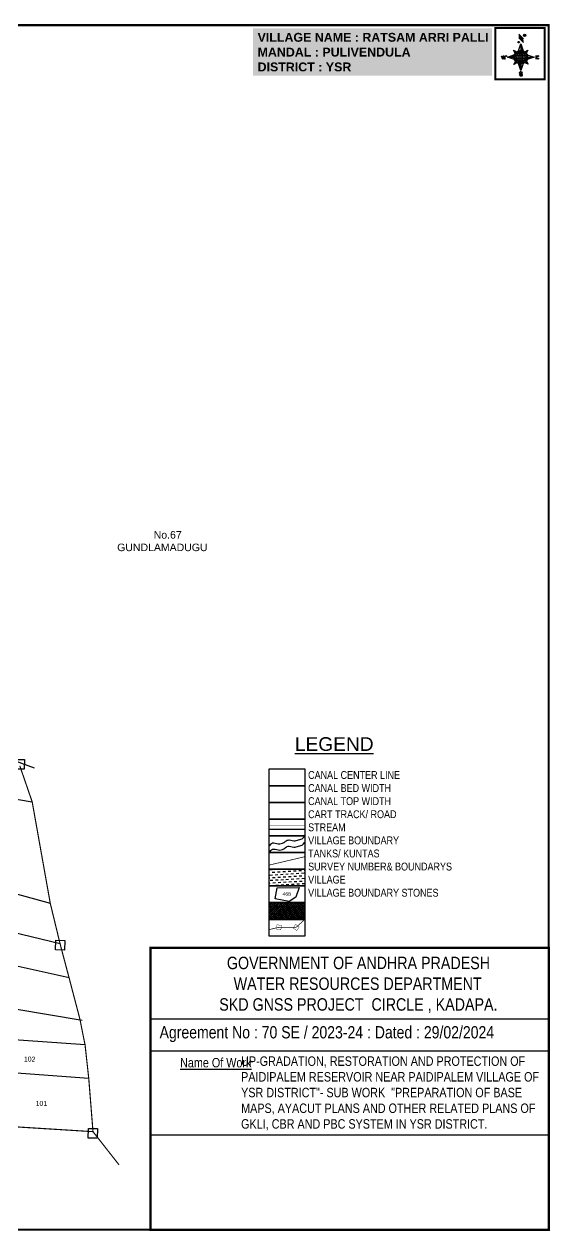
# Model space of a CAD drawing. Header units: millimetres. Extents: x 199975 to 224841, y 1596601 to 1602941.
# Drawn here: x 202704 to 204091, y 1599132 to 1602316 of the extents above; entities that cross this region are included whole.
import ezdxf
from ezdxf.enums import TextEntityAlignment as Align

# ---------------------------------------------------------------- set-up
doc = ezdxf.new("R2010")
doc.units = ezdxf.units.MM
doc.linetypes.add('ACAD_ISO02W100', pattern=[15, 12, -3])
for name, color, linetype in [('bord', 1, 'Continuous'), ('FRAME 025', 7, 'Continuous'), ('PLOT', 7, 'Continuous'), ('PLOT NO', 7, 'Continuous'), ('ROAD', 1, 'Continuous'), ('ROADS', 1, 'Continuous'), ('TABLE', 7, 'Continuous'), ('tank', 4, 'Continuous'), ('TEXT', 1, 'Continuous'), ('TITLEBLOCK', 7, 'Continuous'), ('VILLAGE', 7, 'Continuous'), ('VILLAGE BOUNDARY', 5, 'Continuous'), ('VILLAGE BOUNDARY STONES', 1, 'Continuous'), ('VILLAGE BOUNDRY', 5, 'Continuous'), ('VILLAGE STONES', 240, 'Continuous')]:
    doc.layers.add(name, color=color, linetype=linetype)
doc.styles.add('A', font='arial.ttf')
doc.styles.add('ARIALN', font='ARIALN.TTF')
doc.styles.get("Standard").update_dxf_attribs({"font": 'arial.ttf'})
doc.linetypes.add('DOTS', pattern='A,1e-06,-3,["●",Standard,S=3,R=0,X=-1.25,Y=-1.25],-3', length=6.000001)
pattern_1 = [(267.297113149, (-8720374.938, 50637915.138), (10.5367255337, -0.497431438), [])]
pattern_2 = [(357.297113149, (-8720374.938, 50637915.138), (0.497431438, 10.5367255337), [])]

# ---------------------------------------------------------------- blocks, each defined once
blk = doc.blocks.new('*X13')
at = {"color": 0, "linetype": 'Continuous'}
for p, q in [((6321.6, 240.5), (6322.3, 241.2)), ((6321.6, 240.3), (6322.3, 241)), ((6321.6, 240.1), (6322.3, 240.8)), ((6321.6, 239.9), (6322.4, 240.7)), ((6321.6, 239.8), (6322.4, 240.6)), ((6321.6, 239.6), (6322.5, 240.5)), ((6321.6, 239.4), (6322.5, 240.3)), ((6321.6, 239.2), (6322.6, 240.2)), ((6321.7, 239.1), (6322.6, 240.1)), ((6321.8, 240.8), (6322.4, 241.4)), ((6321.8, 239), (6322.7, 240)), ((6321.8, 239), (6322.8, 239.9)), ((6321.9, 238.9), (6322.9, 239.8)), ((6322, 238.8), (6323, 239.7)), ((6322.1, 241.3), (6322.4, 241.6)), ((6322.1, 238.7), (6323.1, 239.6)), ((6322.2, 238.6), (6323.1, 239.6)), ((6322.3, 238.5), (6323.2, 239.5)), ((6322.4, 238.5), (6323.3, 239.4)), ((6322.5, 238.4), (6323.4, 239.3)), ((6322.7, 238.4), (6323.6, 239.3)), ((6322.8, 238.3), (6323.7, 239.2)), ((6322.9, 238.3), (6323.8, 239.1)), ((6323.1, 238.2), (6323.9, 239.1)), ((6323.2, 238.2), (6324, 239)), ((6323.3, 238.2), (6324.2, 239)), ((6323.5, 238.1), (6324.3, 238.9)), ((6323.7, 238.1), (6324.4, 238.9)), ((6323.8, 238.1), (6324.6, 238.8)), ((6324.1, 238.2), (6324.7, 238.8)), ((6324.3, 238.3), (6324.9, 238.8)), ((6324.6, 238.3), (6325.1, 238.8)), ((6324.8, 238.4), (6325.2, 238.8)), ((6325.1, 238.5), (6325.4, 238.8)), ((6325.4, 238.6), (6325.6, 238.8))]:
    blk.add_line(p, q, dxfattribs=at)
blk = doc.blocks.new('*X12')
at = {"color": 0, "linetype": 'Continuous'}
for p, q in [((6324.4, 240.3), (6324.5, 240.4)), ((6324.6, 240.3), (6324.8, 240.5)), ((6324.7, 240.2), (6325, 240.5)), ((6324.8, 240.2), (6325.2, 240.6)), ((6325, 240.1), (6325.5, 240.6)), ((6325.1, 240.1), (6325.6, 240.6)), ((6325.2, 240), (6325.8, 240.6)), ((6325.3, 240), (6326, 240.6)), ((6325.4, 239.9), (6326.1, 240.6)), ((6325.5, 239.8), (6326.2, 240.5)), ((6325.6, 239.8), (6326.3, 240.5)), ((6325.7, 239.7), (6326.5, 240.4)), ((6325.9, 239.6), (6326.6, 240.3)), ((6326, 239.5), (6326.7, 240.3)), ((6326, 239.4), (6326.8, 240.2)), ((6326.1, 239.3), (6327, 240.2)), ((6326.2, 239.3), (6327.1, 240.1)), ((6326.3, 239.2), (6327.1, 240)), ((6326.4, 239.1), (6327.2, 239.9)), ((6326.5, 239), (6327.3, 239.8)), ((6326.5, 238.9), (6327.4, 239.7)), ((6326.6, 238.8), (6327.5, 239.6)), ((6326.7, 238.7), (6327.5, 239.5)), ((6326.8, 238.6), (6327.6, 239.4)), ((6326.8, 238.5), (6327.7, 239.3)), ((6326.8, 236.5), (6327.4, 237)), ((6326.9, 238.3), (6327.8, 239.2)), ((6326.9, 238.2), (6327.9, 239.1)), ((6326.9, 236.8), (6327.6, 237.4)), ((6327, 238.1), (6327.8, 239)), ((6327, 237.9), (6327.8, 238.8)), ((6327, 237.8), (6327.8, 238.6)), ((6327, 237.6), (6327.8, 238.4)), ((6327, 237.4), (6327.8, 238.2)), ((6327, 237.3), (6327.8, 238)), ((6327, 237.1), (6327.8, 237.9))]:
    blk.add_line(p, q, dxfattribs=at)
blk = doc.blocks.new('H')
at = {"layer": 'bord', "extrusion": (0.000427885, 0.004792, 0.999988)}
h = blk.add_hatch(dxfattribs=at)
h.set_pattern_fill('LINE', color=8, scale=84.387686, angle=-92.7029, style=0)
h.set_pattern_definition(pattern_1)
h.paths.add_polyline_path([(-625, 665, -0.090992), (-615, 710), (-751, 671)])
h = blk.add_hatch(dxfattribs=at)
h.set_pattern_fill('LINE', color=8, scale=84.387686, angle=-2.7029, style=0)
h.set_pattern_definition(pattern_2)
h.paths.add_polyline_path([(-492, 786, -0.090992), (-448, 775), (-486, 912)])
h = blk.add_hatch(dxfattribs=at)
h.set_pattern_fill('LINE', color=8, scale=84.387686, angle=-2.7029, style=0)
h.set_pattern_definition(pattern_2)
h.paths.add_polyline_path([(-504, 533, -0.090992), (-549, 543), (-510, 406)])
h = blk.add_hatch(dxfattribs=at)
h.set_pattern_fill('LINE', color=8, scale=84.387686, angle=-92.7029, style=0)
h.set_pattern_definition(pattern_1)
h.paths.add_polyline_path([(-246, 647), (-372, 653, -0.090992), (-382, 609)])
for p, q in [((-519, 1020, -1217), (-435, 927, -1216)), ((-516, 1087, -1217), (-432, 994, -1217)), ((-865, 701, -1215), (-847, 638, -1215)), ((-847, 700, -1215), (-829, 637, -1215)), ((-829, 699, -1215), (-811, 636, -1215)), ((-829, 699, -1215), (-811, 698, -1215)), ((-811, 698, -1215), (-794, 635, -1215)), ((-752, 665, -1215), (-615, 704, -1215)), ((-627, 794, -1216), (-567, 760, -1216)), ((-627, 794, -1216), (-584, 747, -1215)), ((-599, 731, -1215), (-627, 794, -1216)), ((-538, 774, -1216), (-487, 906, -1216)), ((-487, 906, -1216), (-493, 780, -1216)), ((-487, 906, -1216), (-448, 769, -1216)), ((-421, 753, -1216), (-359, 781, -1216)), ((-359, 781, -1216), (-405, 739, -1216)), ((-359, 781, -1216), (-392, 721, -1215)), ((-379, 693, -1215), (-246, 641, -1215)), ((-752, 665, -1215), (-625, 659, -1215)), ((-619, 614, -1215), (-752, 665, -1215)), ((-639, 526, -1214), (-606, 585, -1215)), ((-639, 526, -1214), (-593, 568, -1215)), ((-577, 553, -1215), (-639, 526, -1214)), ((-511, 400, -1214), (-549, 537, -1214)), ((-460, 533, -1215), (-511, 400, -1214)), ((-505, 527, -1214), (-511, 400, -1214)), ((-371, 513, -1214), (-431, 546, -1215)), ((-371, 513, -1214), (-414, 560, -1215)), ((-399, 576, -1215), (-371, 513, -1214)), ((-246, 641, -1215), (-383, 603, -1215)), ((-373, 647, -1215), (-246, 641, -1215)), ((-213, 669, -1215), (-217, 601, -1215)), ((-197, 600, -1215), (-194, 668, -1215))]:
    blk.add_line(p, q, dxfattribs=at)
at = {"layer": 'bord', "color": 8, "linetype": 'ByBlock', "extrusion": (0.000427885, 0.004792, 0.999988)}
for p, q in [((-375, 679, -1215), (-620, 691, -1215)), ((-386, 711, -1215), (-605, 722, -1215)), ((-411, 744, -1216), (-578, 752, -1216)), ((-493, 780, -1216), (-505, 527, -1214)), ((-373, 647, -1215), (-625, 659, -1215)), ((-378, 616, -1215), (-623, 628, -1215)), ((-392, 585, -1215), (-611, 595, -1215)), ((-420, 555, -1215), (-587, 562, -1215))]:
    blk.add_line(p, q, dxfattribs=at)
at = {"layer": 'bord', "extrusion": (0.000427885, 0.004792, 0.999988), "elevation": -1212}
for points, const_width in [([(-530, 950, 1), (-520, 939, 1)], 14.8), ([(-414, 1073, 1), (-398, 1058, 1)], 22.3), ([(-776, 697, 1), (-769, 690, 1)], 8.9), ([(-180, 618, 1), (-173, 611, 1)], 9.79), ([(-178, 667, 1), (-171, 660, 1)], 9.79), ([(-525, 322, 1), (-533, 329, 1)], 11.1), ([(-490, 362, 1), (-498, 369, 1)], 11.1)]:
    blk.add_lwpolyline(points, format="xyb", close=True, dxfattribs=dict(at, const_width=const_width))
for points, const_width in [([(-522, 960), (-516, 1093)], 1.61), ([(-434, 933), (-428, 1066)], 1.61), ([(-870, 707), (-846, 706)], 0.642), ([(-793, 641), (-782, 694)], 0.642), ([(-829, 643), (-855, 644)], 0.642), ([(-829, 643), (-821, 678)], 0.642), ([(-811, 642), (-784, 641)], 0.642), ([(-177, 605), (-226, 607)], 0.706), ([(-223, 676), (-174, 673)], 0.706), ([(-195, 645), (-185, 644)], 0.706)]:
    blk.add_lwpolyline(points, dxfattribs=dict(at, const_width=const_width))
for points in [[(-537, 317), (-531, 310), (-520, 307), (-505, 307), (-494, 310), (-486, 318), (-487, 326), (-491, 333), (-494, 336), (-503, 341), (-522, 347), (-530, 352), (-534, 355), (-537, 363), (-537, 373), (-530, 381), (-520, 384), (-504, 384), (-493, 380), (-487, 373)], [(-522, 348), (-526, 354), (-528, 361), (-528, 371), (-526, 375), (-521, 381), (-515, 384)], [(-505, 307), (-499, 312), (-497, 319), (-497, 327), (-501, 335), (-509, 343)]]:
    blk.add_lwpolyline(points, dxfattribs=at)
at = {"layer": 'bord', "extrusion": (0.000427885, 0.004792, 0.999988)}
for centre, radius in [((-525, 944, -1212), 14.8), ((-406, 1065, -1212), 22.3), ((-773, 694, -1212), 8.9), ((-498, 659, -1212), 127), ((-177, 615, -1212), 9.79), ((-174, 663, -1212), 9.79), ((-529, 325, -1212), 11.1), ((-494, 365, -1212), 11.1)]:
    blk.add_circle(centre, radius, dxfattribs=at)
at = {"layer": 'bord', "color": 8, "linetype": 'ByBlock', "extrusion": (0.000427885, 0.004792, 0.999988)}
for centre, radius, start, end in [((-482, 658, -1212), 128, 94.9254, 259.6691), ((-437, 656, -1212), 141, 113.2864, 241.308), ((-316, 651, -1212), 222, 142.5892, 212.0053), ((-560, 662, -1212), 141, 293.2864, 61.308), ((-681, 668, -1212), 222, 322.5892, 32.0053), ((-515, 660, -1212), 128, 274.9254, 79.6691)]:
    blk.add_arc(centre, radius, start, end, dxfattribs=at)
at = {"layer": 'bord', "extrusion": (0.000427885, 0.004792, 0.999988)}
for points in [[(-516, 1093, -1212), (-431, 1000, -1212), (-519, 1026, -1212), (-434, 933, -1212)], [(-864, 707, -1212), (-846, 706, -1212), (-846, 644, -1212), (-829, 643, -1212)], [(-829, 705, -1212), (-811, 704, -1212), (-811, 642, -1212), (-793, 641, -1212)], [(-193, 674, -1212), (-197, 606, -1212), (-213, 675, -1212), (-216, 607, -1212)]]:
    blk.add_solid(points, dxfattribs=at)
at = {"layer": 'bord', "extrusion": (0.000427885, 0.004792, 0.999988), "xscale": 7.977342409717546, "yscale": 7.977342409717546, "zscale": 7.977342409717546, "rotation": 138.0840426661453}
for name, p in [('*X12', (38301, -31929, -1212)), ('*X13', (38314, -31951, -1212))]:
    blk.add_blockref(name, p, dxfattribs=at)

msp = doc.modelspace()

# ---------------------------------------------------------------- hatches: boundary and pattern name
at = {"layer": 'tank'}
h = msp.add_hatch(dxfattribs=at)
h.set_pattern_fill('DASH', color=256, scale=55.989544, angle=3.5405, style=0)
h.set_pattern_definition([(3.5405362, (-152977.7506, 818047.876), (6.55313283, 7.41753713), [6.99869298, -6.99869298])])
h.paths.add_polyline_path([(203351, 1600086.2), (203445, 1600086.2), (203445, 1600042.1), (203351, 1600042.1)])
at = {"layer": 'VILLAGE', "linetype": 'Continuous'}
h = msp.add_hatch(dxfattribs=at)
h.set_pattern_fill('SACNCR', color=256, scale=37.606301, angle=1.5303, style=0)
h.set_pattern_definition([(46.53031993, (-152977.7506, 818047.8758), (-2.558657025, 2.42550283), []), (46.53031993, (-152975.2585, 818047.9423), (-2.558657025, 2.42550283), [0, -3.525590696])])
h.paths.add_polyline_path([(203351, 1599998), (203445, 1599998), (203445, 1599954), (203351, 1599954)])

# ---------------------------------------------------------------- linework, layer by layer
at = {"color": 5, "const_width": 5.6}
msp.add_lwpolyline([(199977.5, 1602313.1), (204088.1, 1602313.1), (204088.1, 1599135.1), (199977.5, 1599135.1)], close=True, dxfattribs=at)
at = {"layer": 'FRAME 025', "lineweight": -3, "elevation": 8.8}
for points in [[(203037.9, 1599691.8), (204087.9, 1599691.8)], [(203037.7, 1599607.1), (204088.3, 1599607.1)], [(203037.8, 1599385.7), (204086.3, 1599385.7)]]:
    msp.add_lwpolyline(points, dxfattribs=at)
at = {"layer": 'PLOT'}
for points in [[(202565.3, 1600291.1), (202725.6, 1600264)], [(202520.3, 1600065.9), (202773.3, 1599996.3)], [(202799.3, 1599889), (202467.2, 1599969.2)], [(202481.7, 1599875.9), (202822.8, 1599800.1)], [(202369.1, 1599793.6), (202424.6, 1599718.5), (202458.8, 1599733.3), (202509.8, 1599749.7), (202514.9, 1599744.3), (202590.2, 1599732.9), (202857.6, 1599687.9)], [(202865, 1599623.2), (202601.5, 1599641.7)], [(202601, 1599555.2), (202874.8, 1599534.7)]]:
    msp.add_lwpolyline(points, dxfattribs=at)
at = {"layer": 'PLOT NO'}
for points in [[(203351, 1600350.7), (203445, 1600350.7), (203445, 1600306.6), (203351, 1600306.6)], [(203351, 1600306.6), (203445, 1600306.6), (203445, 1600262.5), (203351, 1600262.5)], [(203351, 1600262.5), (203445, 1600262.5), (203445, 1600218.5), (203351, 1600218.5)], [(203351, 1600218.5), (203445, 1600218.5), (203445, 1600174.4), (203351, 1600174.4)], [(203351, 1600174.4), (203445, 1600174.4), (203445, 1600130.3), (203351, 1600130.3)], [(203351, 1600130.3), (203445, 1600130.3), (203445, 1600086.2), (203351, 1600086.2)], [(203351, 1600086.2), (203445, 1600086.2), (203445, 1600042.1), (203351, 1600042.1)], [(203351, 1600042.1), (203445, 1600042.1), (203445, 1599998), (203351, 1599998)], [(203351, 1599998), (203445, 1599998), (203445, 1599954), (203351, 1599954)], [(203351, 1599954), (203445, 1599954), (203445, 1599909.9), (203351, 1599909.9)]]:
    msp.add_lwpolyline(points, close=True, dxfattribs=at)
msp.add_lwpolyline([(203366.8, 1600007.9), (203371.6, 1600036.9), (203429.6, 1600038.2), (203421.2, 1600012.8), (203403.7, 1600001.1), (203366.8, 1600007.9)], dxfattribs=at)
at = {"layer": 'PLOT NO', "color": 4}
for points in [[(203351, 1600147.1), (203359.6, 1600155.4), (203374.8, 1600153.6), (203389.5, 1600156.5), (203393.8, 1600160), (203403.8, 1600163.4), (203411.6, 1600162.1), (203419.4, 1600161.3), (203425.2, 1600163.1), (203437.4, 1600166.4), (203445, 1600174.4)], [(203351, 1600130.6), (203359.6, 1600138.9), (203374.8, 1600137.1), (203389.5, 1600139.9), (203393.8, 1600143.5), (203403.8, 1600146.9), (203411.6, 1600145.6), (203419.4, 1600144.7), (203425.2, 1600146.6), (203437.4, 1600149.9), (203445, 1600157.9)]]:
    msp.add_spline(points, degree=3, dxfattribs=at)
at = {"layer": 'ROAD'}
msp.add_lwpolyline([(202732.1, 1600352.8), (202640.7, 1600386.3), (202540.4, 1600430.4), (202461.4, 1600469.5), (202358.7, 1600541.2), (202177.7, 1600638.4), (202131.6, 1600663.6), (202043.4, 1600685.9), (201953.5, 1600708.9), (201904.2, 1600729.8), (201754, 1600822.4), (201652.4, 1600878.8), (201566.2, 1600926.2), (201447, 1600973.2), (201375.9, 1601014.7), (201299.3, 1601059.5), (201283.5, 1601075.1)], dxfattribs=at)
at = {"layer": 'ROADS', "ltscale": 0.15, "const_width": 0.922}
msp.add_lwpolyline([(203351, 1600201), (203445, 1600201)], dxfattribs=at)
at = {"layer": 'ROADS', "linetype": 'DOTS', "ltscale": 0.5}
msp.add_lwpolyline([(203351, 1600191.8), (203445, 1600191.8)], dxfattribs=at)
at = {"layer": 'VILLAGE BOUNDARY', "color": 200, "const_width": 5.33, "elevation": 0}
msp.add_lwpolyline([(204077.2, 1602306), (203946.9, 1602306), (203946.9, 1602170.1), (204077.2, 1602170.1)], close=True, dxfattribs=at)
at = {"layer": 'VILLAGE BOUNDARY', "const_width": 3}
for points in [[(202692.9, 1600359.1), (202725.6, 1600264), (202773.3, 1599996.3), (202799.3, 1599889), (202822.8, 1599800.1), (202851.2, 1599691.9), (202865, 1599623.2), (202874.8, 1599534.7), (202886, 1599393.8)], [(202954.5, 1599306.5), (202886, 1599393.8), (202619.5, 1599410.4)]]:
    msp.add_lwpolyline(points, dxfattribs=at)
at = {"layer": 'VILLAGE BOUNDARY', "color": 5, "const_width": 6.16}
msp.add_lwpolyline([(204088.1, 1599135.1), (203037.9, 1599135.1), (203037.9, 1599878.6), (204088.1, 1599878.6)], close=True, dxfattribs=at)
at = {"layer": 'VILLAGE BOUNDARY STONES'}
for points in [[(202681.8, 1600376), (202705.4, 1600375.5), (202704.8, 1600350.1), (202681.3, 1600350.6)], [(202787.9, 1599898.8), (202811.4, 1599898.3), (202810.9, 1599872.9), (202787.3, 1599873.4)], [(202874, 1599402.4), (202897.6, 1599401.9), (202897, 1599376.5), (202873.5, 1599377)]]:
    msp.add_lwpolyline(points, close=True, dxfattribs=at)
at = {"layer": 'VILLAGE BOUNDRY', "linetype": 'ACAD_ISO02W100', "ltscale": 2, "const_width": 1.84}
for points in [[(203351, 1600097.2), (203445, 1600119.3)], [(203351, 1599927), (203377, 1599933.1), (203422, 1599933.1), (203445, 1599954)]]:
    msp.add_lwpolyline(points, dxfattribs=at)
at = {"layer": 'VILLAGE STONES', "const_width": 0.936}
for points in [[(203371.4, 1599939.5), (203383, 1599938.2), (203381.7, 1599926.6), (203370.1, 1599927.9)], [(203413.8, 1599930.9), (203420.2, 1599940.7), (203430, 1599934.4), (203423.6, 1599924.6)]]:
    msp.add_lwpolyline(points, close=True, dxfattribs=at)

# ---------------------------------------------------------------- block references
at = {"layer": 'VILLAGE BOUNDARY', "color": 1, "xscale": 0.1400994217960791, "yscale": 0.1400994217960791, "zscale": 0.1400994217960791, "rotation": 3.078330600073182}
msp.add_blockref('H', (204089.3, 1602141, 170.6), dxfattribs=at)

# ---------------------------------------------------------------- texts
at = {"layer": 'PLOT NO'}
for s, height, rotation, p in [('468', 9.22, 358.6877, (203397.1, 1600020.9)), ('102', 13.16, 358.7578, (202718.9, 1599585.2)), ('101', 13.16, 358.7578, (202750, 1599468.3))]:
    msp.add_text(s, height=height, rotation=rotation, dxfattribs=at).set_placement(p, align=Align.MIDDLE_CENTER)
at = {"layer": 'TABLE', "extrusion": (0.000201441, 0.004807, 0.999988), "style": 'A'}
msp.add_text('%%ULEGEND', height=36.14, rotation=359.9999, dxfattribs=at).set_placement((203522.4, 1600397.8, 7733.9), align=Align.MIDDLE)
at = {"layer": 'TEXT', "insert": (202950, 1600978.3), "char_height": 19.816, "width": 234.311, "attachment_point": 1}
msp.add_mtext('\\pi65.46609;    No.67 \\P\\pi-0.19299;GUNDLAMADUGU', dxfattribs=at)
at = {"layer": 'TITLEBLOCK', "extrusion": (0.000201441, 0.004807, 0.999988), "style": 'ARIALN'}
msp.add_text('%%UName Of Work', height=24.843, rotation=359.9999, dxfattribs=at).set_placement((203115.7, 1599544.7, 7735.7))
at = {"layer": 'TITLEBLOCK', "extrusion": (0.000201441, 0.004807, 0.999988), "attachment_point": 1, "text_direction": (1, -1e-06, -0.000201), "style": 'ARIALN'}
for s, insert, char_height, width in [('CANAL CENTER LINE \\PCANAL BED WIDTH {\\H1.52882x; }\\PCANAL TOP WIDTH {\\H1.35255x; }\\PCART TRACK/ ROAD{\\H1.4113x; }\\PSTREAM {\\H1.39172x; }\\PVILLAGE BOUNDARY{\\H1.39825x; }\\PTANKS/ KUNTAS{\\H1.39607x; }\\PSURVEY NUMBER& BOUNDARYS{\\H1.3968x; }\\PVILLAGE{\\H1.39655x; }\\PVILLAGE BOUNDARY STONES{\\H1.39664x; }', (203453.5, 1600345.2), 20.706, 434.111), ('\\pi42.98489;GOVERNMENT OF ANDHRA PRADESH  \\P\\pi60.85715;WATER RESOURCES DEPARTMENT      \\P\\pi22.894;SKD GNSS PROJECT  CIRCLE , KADAPA.', (203196.2, 1599855.4, 3.8), 32.854, 774.864), ('Agreement No : 70 SE / 2023-24 : Dated : 29/02/2024', (203061.7, 1599672.2, 2.9), 32.296, 1042.471), ('UP-GRADATION, RESTORATION AND PROTECTION OF PAIDIPALEM RESERVOIR NEAR PAIDIPALEM VILLAGE OF YSR DISTRICT"- SUB WORK  "PREPARATION OF BASE MAPS, AYACUT PLANS AND OTHER RELATED PLANS OF GKLI, CBR AND PBC SYSTEM IN YSR DISTRICT.', (203276.7, 1599592.3, 3.5), 24.843, 801.901)]:
    msp.add_mtext(s, dxfattribs=dict(at, insert=insert, char_height=char_height, width=width))
at = {"layer": 'VILLAGE BOUNDARY', "insert": (203320.2, 1602292.8), "char_height": 23.426, "width": 606.837, "attachment_point": 1, "bg_fill": 1, "box_fill_scale": 1.5, "bg_fill_color": 9, "bg_fill_transparency": 0}
msp.add_mtext('{\\fArial|b1|i0|c0|p34;\\C1;VILLAGE NAME :\\C5; RATSAM ARRI PALLI\\P\\C1;MANDAL : \\C5;PULIVENDULA \\P\\C1;DISTRICT : \\C5;YSR}', dxfattribs=at)

doc.saveas('drawing.dxf')
